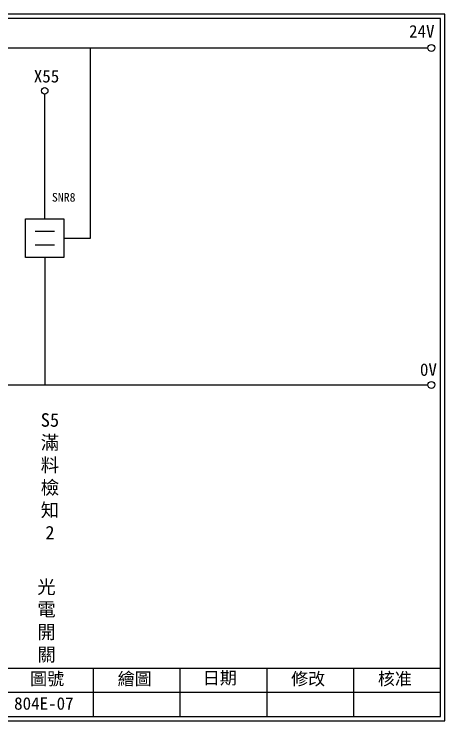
# Model space of a CAD drawing. Extents: x 325 to 612, y 3 to 207.
# Drawn here: x 488.2 to 612.3, y 3 to 207 of the extents above; entities that cross this region are included whole.
import ezdxf

# ---------------------------------------------------------------- set-up
doc = ezdxf.new("R2010")
doc.units = 0
doc.layers.get('0').update_dxf_attribs({"linetype": 'CONTINUOUS'})
doc.layers.add('圖框層', color=7, linetype='CONTINUOUS')
doc.layers.add('標尺寸層', color=3, linetype='CONTINUOUS')
doc.styles.add('CNS', font='romanc.shx', dxfattribs={"bigfont": 'chineset.shx'})
doc.styles.add('STSL', font='kaiu.ttf')

msp = doc.modelspace()

# ---------------------------------------------------------------- linework, layer by layer
for p, q in [((510.23, 142.31), (510.23, 197.22)), ((497, 147.89), (497, 183.91)), ((502.52, 142.31), (510.23, 142.31)), ((497, 136.73), (497, 99.96))]:
    msp.add_line(p, q)
msp.add_lwpolyline([(491.49, 147.89), (502.52, 147.89), (502.52, 136.73), (491.49, 136.73)], close=True)
for centre in [(608.44, 197.22), (608.44, 99.96)]:
    msp.add_circle(centre, 1)
at = {"layer": '圖框層', "color": 7}
for p, q in [((612.32, 206.97), (325.32, 206.97)), ((612.32, 3), (612.32, 206.97)), ((611.07, 205.72), (326.57, 205.72)), ((611.07, 4.25), (611.07, 205.72)), ((326.57, 18.25), (611.07, 18.25)), ((511.07, 4.25), (511.07, 18.25)), ((536.07, 4.25), (536.07, 18.25)), ((561.07, 4.25), (561.07, 18.25)), ((586.07, 4.25), (586.07, 18.25)), ((461.07, 11.25), (611.07, 11.25)), ((326.57, 4.25), (611.07, 4.25)), ((325.32, 3), (612.32, 3))]:
    msp.add_line(p, q, dxfattribs=at)
at = {"layer": '標尺寸層', "color": 7}
for p, q in [((329.84, 197.22), (607.44, 197.22)), ((494.24, 144.34), (499.81, 144.34)), ((494.24, 140.37), (499.81, 140.37)), ((330.05, 99.96), (607.44, 99.96))]:
    msp.add_line(p, q, dxfattribs=at)
msp.add_circle((497, 184.83), 0.92, dxfattribs=at)

# ---------------------------------------------------------------- texts
at = {"layer": '圖框層', "color": 4, "style": 'STSL'}
for s, height, p in [('24V', 3.6, (602, 200.22)), ('X55', 3.6, (493.84, 187.24)), ('SNR8', 2.5, (499.07, 152.86)), ('0V', 3.6, (605.14, 102.58)), ('圖號', 3.6, (492.78, 13.34)), ('繪圖', 3.6, (518.01, 13.34)), ('日期', 3.6, (542.54, 13.59)), ('修改', 3.6, (568.01, 13.34)), ('核准', 3.6, (593.01, 13.34)), ('804E-07', 3.6, (488.18, 6.22))]:
    msp.add_text(s, height=height, dxfattribs=at).set_placement(p)
at = {"layer": '標尺寸層', "color": 7, "char_height": 3.9, "width": 4.9608, "attachment_point": 5, "style": 'CNS'}
for s, insert in [('{\\fDFKai-SB|b0|i0|c136|p65;S5滿料檢知2}', (498.5, 73.58)), ('{\\fDFKai-SB|b0|i0|c136|p65;光電開關}', (497.5, 31.68))]:
    msp.add_mtext(s, dxfattribs=dict(at, insert=insert))

doc.saveas('drawing.dxf')
